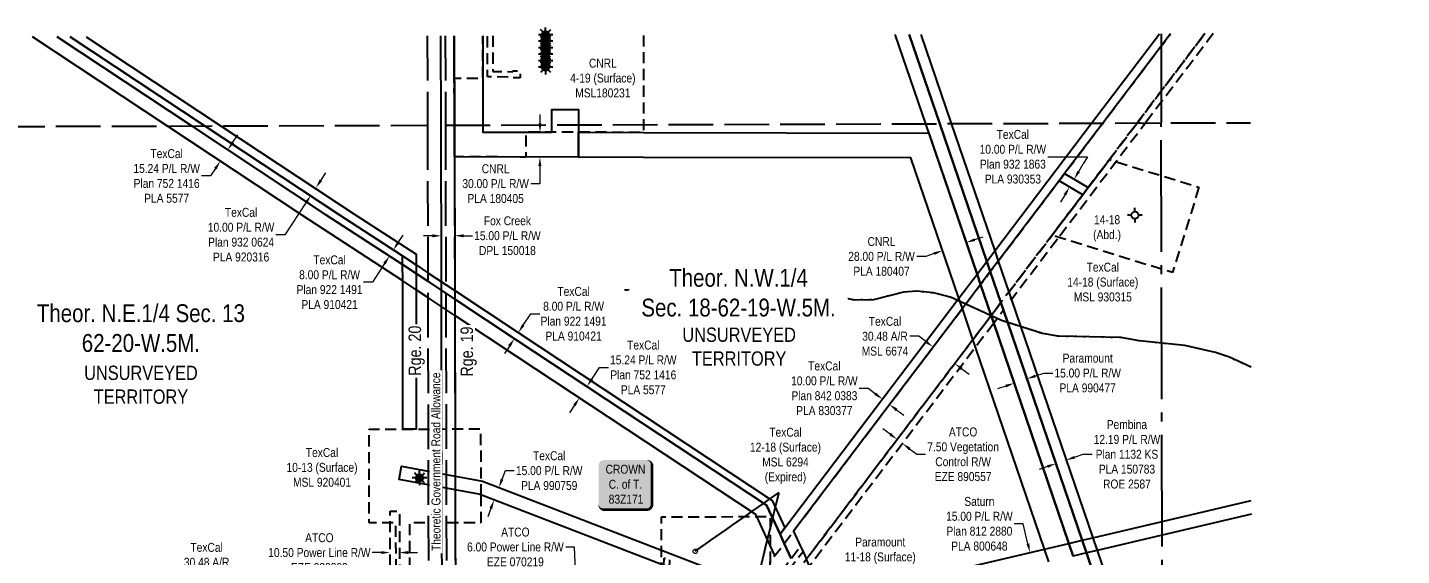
# Model space of a CAD drawing. Extents: x 500622 to 512229, y 6022177 to 6028063.
# Drawn here: x 509197 to 510736, y 6024267 to 6024858 of the extents above; entities that cross this region are included whole.
import ezdxf

# ---------------------------------------------------------------- set-up
doc = ezdxf.new("R2010")
doc.units = 0
doc.header["$LTSCALE"] = 5
doc.header["$PDMODE"] = 3
doc.header["$PDSIZE"] = 30
for name, pattern in [('foc-ACCESSROAD', [3.75, 2.5, -1.25]), ('foc-FLOWLINE', [3.75, 2.5, -1.25]), ('foc-QUARTERLINE', [33, 25, -3, 2, -3]), ('foc-UNSURVEYED', [12.5, 10, -2.5]), ('foc-WHEELTRACKS', [2, 0.4, -1.6])]:
    doc.linetypes.add(name, pattern=pattern)
doc.layers.get('Defpoints').update_dxf_attribs({"color": 9})
for name, color, linetype in [('AS-OWNER', 7, 'Continuous'), ('C-SYMBOL', 7, 'Continuous'), ('D-TXT', 6, 'Continuous'), ('F-EZE', 190, 'foc-FLOWLINE'), ('F-RW', 190, 'Continuous'), ('F-WS', 190, 'foc-ACCESSROAD'), ('F-WS-S', 190, 'Continuous'), ('L-QSEC', 8, 'foc-QUARTERLINE'), ('L-ROAD-T', 7, 'Continuous'), ('L-SECQ', 8, 'foc-QUARTERLINE'), ('L-UNS-T', 3, 'Continuous'), ('L-USEC', 7, 'foc-UNSURVEYED'), ('T-WATER-P3', 160, 'foc-WHEELTRACKS')]:
    doc.layers.add(name, color=color, linetype=linetype)
for name, color, linetype, lineweight in [('F-AR-T', 190, 'Continuous', 9), ('F-EZE-T', 190, 'Continuous', 9), ('F-RW-T', 190, 'Continuous', 9), ('F-WS-T', 190, 'Continuous', 9)]:
    doc.layers.add(name, color=color, linetype=linetype, lineweight=lineweight)
doc.styles.add('175L', font='ARIALN.TTF', dxfattribs={"height": 20})
doc.styles.add('80', font='ARIALN.TTF', dxfattribs={"height": 10})
doc.styles.add('80CG', font='ARIALN.TTF', dxfattribs={"height": 10})
doc.styles.add('80L', font='ARIALN.TTF', dxfattribs={"height": 10})
doc.styles.add('foc-LtypeFont', font='ARIALN.TTF', dxfattribs={"height": 7.35})
doc.linetypes.add('foc-TOPO-flowdirection-NOLINE', pattern='A,0,[">",foc-LtypeFont,S=0.3,R=0,X=0,Y=-0.945],-20,[">",foc-LtypeFont,S=0.3,R=0,X=0,Y=-0.945],0', length=20)
doc.dimstyles.new('Compass 5 000', dxfattribs={"dimscale": 5, "dimtxt": 9, "dimasz": 2, "dimexe": 0.2, "dimexo": 0.0625, "dimgap": 0.5, "dimtad": 0, "dimtih": 1, "dimtoh": 1, "dimzin": 0, "dimdsep": 46, "dimtxsty": '80CG', "dimcen": 0.1, "dimse1": 1, "dimse2": 1, "dimclrd": 256, "dimclrt": 256, "dimaunit": 1, "dimadec": 4, "dimazin": 0, "dimtfac": 0.06, "dimtofl": 0, "dimtmove": 0, "dimatfit": 1, "dimfxl": 0.2, "dimtolj": 1, "dimtzin": 0, "dimlwd": -1, "dimarcsym": 0})

# ---------------------------------------------------------------- blocks, each defined once
blk = doc.blocks.new('*D636')
at = {"layer": 'Defpoints', "color": 0, "transparency": 16777216}
for p in [(509614, 6024277.9), (509603.5, 6024277.9), (509603.5, 6024270.3)]:
    blk.add_point(p, dxfattribs=at)
at = {"layer": 'F-EZE-T', "transparency": 16777216}
for p, q in [((509593.5, 6024270.3), (509583.5, 6024270.2)), ((509624, 6024270.3), (509634, 6024270.3))]:
    blk.add_line(p, q, dxfattribs=at)
for points in [[(509593.5, 6024271.9), (509593.5, 6024268.6), (509603.5, 6024270.3)], [(509624, 6024272), (509624, 6024268.6), (509614, 6024270.3)]]:
    blk.add_solid(points, dxfattribs=at)
at = {"layer": 'F-EZE-T', "transparency": 16777216, "insert": (509524.3, 6024270.2), "char_height": 10, "attachment_point": 5, "style": '80CG'}
blk.add_mtext('\\A1;ATCO\\P10.50 Power Line R/W\\PEZE 920209', dxfattribs=at)
blk = doc.blocks.new('*D640')
at = {"layer": 'Defpoints', "color": 0, "transparency": 16777216}
for p in [(509413.9, 6024195.4), (509441.6, 6024198.5), (509417.3, 6024165.1)]:
    blk.add_point(p, dxfattribs=at)
at = {"layer": 'F-AR-T', "transparency": 16777216}
for p, q in [((509435.9, 6024249.6), (509425.9, 6024249.6)), ((509440.5, 6024208.5), (509435.9, 6024249.6)), ((509446.1, 6024158.3), (509447.3, 6024148.3))]:
    blk.add_line(p, q, dxfattribs=at)
for points in [[(509442.2, 6024208.6), (509438.9, 6024208.3), (509441.6, 6024198.5)], [(509447.8, 6024158.5), (509444.5, 6024158.1), (509445, 6024168.2)]]:
    blk.add_solid(points, dxfattribs=at)
at = {"layer": 'F-AR-T', "transparency": 16777216, "insert": (509398, 6024249.6), "char_height": 10, "attachment_point": 5, "style": '80CG'}
blk.add_mtext('\\A1;TexCal\\P30.48 A/R\\PMSL 6294\\P(Expired)', dxfattribs=at)
blk = doc.blocks.new('*D648')
at = {"layer": 'Defpoints', "color": 0, "transparency": 16777216}
for p in [(509494.7, 6024695.7), (509489.2, 6024687.4), (509520.4, 6024678.7)]:
    blk.add_point(p, dxfattribs=at)
at = {"layer": 'F-RW-T', "transparency": 16777216}
for p, q in [((509525.9, 6024687.1), (509531.4, 6024695.4)), ((509509.3, 6024662.1), (509485.6, 6024626.2)), ((509485.6, 6024626.2), (509475.6, 6024626.2))]:
    blk.add_line(p, q, dxfattribs=at)
for points in [[(509524.5, 6024688), (509527.3, 6024686.2), (509520.4, 6024678.7)], [(509508, 6024663), (509510.7, 6024661.1), (509514.9, 6024670.4)]]:
    blk.add_solid(points, dxfattribs=at)
at = {"layer": 'F-RW-T', "transparency": 16777216, "insert": (509436.6, 6024626.2), "char_height": 10, "attachment_point": 5, "style": '80CG'}
blk.add_mtext('\\A1;TexCal\\P10.00 P/L R/W\\PPlan 932 0624\\PPLA 920316', dxfattribs=at)
blk = doc.blocks.new('*D650')
at = {"layer": 'Defpoints', "color": 0, "transparency": 16777216}
for p in [(509720.4, 6024345), (509725.4, 6024343.1), (509715, 6024331)]:
    blk.add_point(p, dxfattribs=at)
at = {"layer": 'F-RW-T', "transparency": 16777216}
for p, q in [((509728.9, 6024352.4), (509732.6, 6024362)), ((509732.6, 6024362), (509742.6, 6024362)), ((509716.4, 6024319.7), (509712.8, 6024310.4))]:
    blk.add_line(p, q, dxfattribs=at)
for points in [[(509727.4, 6024353), (509730.5, 6024351.8), (509725.4, 6024343.1)], [(509714.8, 6024320.3), (509717.9, 6024319.1), (509720, 6024329.1)]]:
    blk.add_solid(points, dxfattribs=at)
at = {"layer": 'F-RW-T', "transparency": 16777216, "insert": (509781.7, 6024362), "char_height": 10, "attachment_point": 5, "style": '80CG'}
blk.add_mtext('\\A1;TexCal\\P15.00 P/L R/W\\PPLA 990759', dxfattribs=at)
blk = doc.blocks.new('GAS')
h = blk.add_hatch(color=255)
h.dxf.hatch_style = 1
edge = h.paths.add_edge_path()
edge.add_arc((0, 0), 0.9, 0, 360)
for p, q in [((-0.81, 0), (-1.62, 0)), ((-0.57, 0.57), (-1.14, 1.14)), ((0, 0.81), (0, 1.62)), ((0.57, 0.57), (1.14, 1.14)), ((1.62, 0), (0.81, 0)), ((-0.57, -0.57), (-1.14, -1.14)), ((0, -0.81), (0, -1.62)), ((1.14, -1.14), (0.57, -0.57))]:
    blk.add_line(p, q)
blk.add_circle((0, 0), 0.8)
blk = doc.blocks.new('*D954')
at = {"layer": 'Defpoints', "color": 0, "transparency": 16777216}
for p in [(509430.4, 6024715.7), (509413.4, 6024708.7), (509422, 6024703)]:
    blk.add_point(p, dxfattribs=at)
at = {"layer": 'F-RW-T', "transparency": 16777216}
for p, q in [((509427.3, 6024729.7), (509432.8, 6024738)), ((509407.8, 6024700.3), (509402.3, 6024692)), ((509402.3, 6024692), (509392.3, 6024692))]:
    blk.add_line(p, q, dxfattribs=at)
for points in [[(509425.9, 6024730.6), (509428.7, 6024728.8), (509421.8, 6024721.4)], [(509406.5, 6024701.2), (509409.2, 6024699.4), (509413.4, 6024708.7)]]:
    blk.add_solid(points, dxfattribs=at)
at = {"layer": 'F-RW-T', "transparency": 16777216, "insert": (509353.2, 6024692), "char_height": 10, "attachment_point": 5, "style": '80CG'}
blk.add_mtext('\\A1;TexCal\\P15.24 P/L R/W\\PPlan 752 1416\\PPLA 5577', dxfattribs=at)
blk = doc.blocks.new('*D955')
at = {"layer": 'Defpoints', "color": 0, "transparency": 16777216}
for p in [(509819.4, 6024459.3), (509824, 6024456.3), (509811, 6024446.6)]:
    blk.add_point(p, dxfattribs=at)
at = {"layer": 'F-RW-T', "transparency": 16777216}
for p, q in [((509829.5, 6024464.6), (509838.1, 6024477.6)), ((509838.1, 6024477.6), (509848.1, 6024477.6)), ((509810, 6024435.2), (509804.5, 6024426.9))]:
    blk.add_line(p, q, dxfattribs=at)
for points in [[(509828.1, 6024465.5), (509830.9, 6024463.7), (509824, 6024456.3)], [(509808.6, 6024436.1), (509811.4, 6024434.3), (509815.6, 6024443.6)]]:
    blk.add_solid(points, dxfattribs=at)
at = {"layer": 'F-RW-T', "transparency": 16777216, "insert": (509887.1, 6024477.6), "char_height": 10, "attachment_point": 5, "style": '80CG'}
blk.add_mtext('\\A1;TexCal\\P15.24 P/L R/W\\PPlan 752 1416\\PPLA 5577', dxfattribs=at)
blk = doc.blocks.new('*D956')
at = {"layer": 'Defpoints', "color": 0, "transparency": 16777216}
for p in [(509575.7, 6024620.1), (509580, 6024626.7), (509602.8, 6024602.4)]:
    blk.add_point(p, dxfattribs=at)
at = {"layer": 'F-RW-T', "transparency": 16777216}
for p, q in [((509612.6, 6024617.5), (509618, 6024625.9)), ((509597.4, 6024594.1), (509583.7, 6024573)), ((509583.7, 6024573), (509573.7, 6024573))]:
    blk.add_line(p, q, dxfattribs=at)
for points in [[(509611.2, 6024618.4), (509614, 6024616.6), (509607.1, 6024609.1)], [(509596, 6024595), (509598.8, 6024593.2), (509602.8, 6024602.4)]]:
    blk.add_solid(points, dxfattribs=at)
at = {"layer": 'F-RW-T', "transparency": 16777216, "insert": (509535.7, 6024573), "char_height": 10, "attachment_point": 5, "style": '80CG'}
blk.add_mtext('\\A1;TexCal\\P8.00 P/L R/W\\PPlan 922 1491\\PPLA 910421', dxfattribs=at)
blk = doc.blocks.new('*D957')
at = {"layer": 'Defpoints', "color": 0, "transparency": 16777216}
for p in [(509747.1, 6024516.6), (509766.1, 6024494.5), (509770.5, 6024501.2)]:
    blk.add_point(p, dxfattribs=at)
at = {"layer": 'F-RW-T', "transparency": 16777216}
for p, q in [((509752.7, 6024525), (509761.1, 6024537.7)), ((509761.1, 6024537.7), (509771.1, 6024537.7)), ((509737.2, 6024501.6), (509731.7, 6024493.3))]:
    blk.add_line(p, q, dxfattribs=at)
for points in [[(509751.3, 6024525.9), (509754, 6024524.1), (509747.1, 6024516.6)], [(509735.8, 6024502.6), (509738.6, 6024500.7), (509742.7, 6024510)]]:
    blk.add_solid(points, dxfattribs=at)
at = {"layer": 'F-RW-T', "transparency": 16777216, "insert": (509809, 6024537.7), "char_height": 10, "attachment_point": 5, "style": '80CG'}
blk.add_mtext('\\A1;TexCal\\P8.00 P/L R/W\\PPlan 922 1491\\PPLA 910421', dxfattribs=at)
blk = doc.blocks.new('*D977')
at = {"layer": 'Defpoints', "color": 0, "transparency": 16777216}
for p in [(510345.8, 6024380), (510357.3, 6024383.9), (510360.7, 6024373.8)]:
    blk.add_point(p, dxfattribs=at)
at = {"layer": 'F-RW-T', "transparency": 16777216}
for p, q in [((510370.2, 6024377.1), (510379.7, 6024380.3)), ((510379.7, 6024380.3), (510389.7, 6024380.3)), ((510339.7, 6024366.6), (510330.3, 6024363.4))]:
    blk.add_line(p, q, dxfattribs=at)
for points in [[(510369.7, 6024378.6), (510370.7, 6024375.5), (510360.7, 6024373.8)], [(510339.2, 6024368.2), (510340.3, 6024365.1), (510349.2, 6024369.9)]]:
    blk.add_solid(points, dxfattribs=at)
at = {"layer": 'F-RW-T', "transparency": 16777216, "insert": (510428.8, 6024380.3), "char_height": 10, "attachment_point": 5, "style": '80CG'}
blk.add_mtext('\\A1;Pembina\\P12.19 P/L R/W\\PPlan 1132 KS\\PPLA 150783\\PROE 2587', dxfattribs=at)
blk = doc.blocks.new('*D978')
at = {"layer": 'Defpoints', "color": 0, "transparency": 16777216}
for p in [(510154.9, 6024442.1), (510135, 6024415.8), (510142.9, 6024409.8)]:
    blk.add_point(p, dxfattribs=at)
at = {"layer": 'F-RW-T', "transparency": 16777216}
for p, q in [((510139, 6024454.2), (510129, 6024454.2)), ((510146.9, 6024448.1), (510139, 6024454.2)), ((510170.8, 6024430), (510178.8, 6024424))]:
    blk.add_line(p, q, dxfattribs=at)
for points in [[(510147.9, 6024449.5), (510145.9, 6024446.8), (510154.9, 6024442.1)], [(510171.8, 6024431.4), (510169.8, 6024428.7), (510162.9, 6024436.1)]]:
    blk.add_solid(points, dxfattribs=at)
at = {"layer": 'F-RW-T', "transparency": 16777216, "insert": (510089.9, 6024454.2), "char_height": 10, "attachment_point": 5, "style": '80CG'}
blk.add_mtext('\\A1;TexCal\\P10.00 P/L R/W\\PPlan 842 0383\\PPLA 830377', dxfattribs=at)
blk = doc.blocks.new('*D979')
at = {"layer": 'Defpoints', "color": 0, "transparency": 16777216}
for p in [(510222.3, 6024608.4), (510310.8, 6024435.9), (510284.3, 6024426.9)]:
    blk.add_point(p, dxfattribs=at)
at = {"layer": 'F-RW-T', "transparency": 16777216}
for p, q in [((510258.3, 6024620.7), (510267.7, 6024623.9)), ((510203.4, 6024601.9), (510193.4, 6024601.9)), ((510212.9, 6024605.1), (510203.4, 6024601.9))]:
    blk.add_line(p, q, dxfattribs=at)
for points in [[(510257.7, 6024622.2), (510258.8, 6024619.1), (510248.8, 6024617.4)], [(510212.3, 6024606.7), (510213.4, 6024603.6), (510222.3, 6024608.4)]]:
    blk.add_solid(points, dxfattribs=at)
at = {"layer": 'F-RW-T', "transparency": 16777216, "insert": (510153.9, 6024601.9), "char_height": 10, "attachment_point": 5, "style": '80CG'}
blk.add_mtext('\\A1;CNRL\\P28.00 P/L R/W\\PPLA 180407', dxfattribs=at)
blk = doc.blocks.new('*D980')
at = {"layer": 'Defpoints', "color": 0, "transparency": 16777216}
for p in [(510211.7, 6024500.5), (510215.8, 6024505.9), (510240.1, 6024487.5)]:
    blk.add_point(p, dxfattribs=at)
at = {"layer": 'F-AR-T', "transparency": 16777216}
for p, q in [((510195.7, 6024512.5), (510185.7, 6024512.5)), ((510203.7, 6024506.5), (510195.7, 6024512.5)), ((510243.9, 6024476), (510251.9, 6024470))]:
    blk.add_line(p, q, dxfattribs=at)
for points in [[(510204.7, 6024507.8), (510202.7, 6024505.2), (510211.7, 6024500.5)], [(510244.9, 6024477.3), (510242.9, 6024474.7), (510236, 6024482)]]:
    blk.add_solid(points, dxfattribs=at)
at = {"layer": 'F-AR-T', "transparency": 16777216, "insert": (510157.8, 6024512.5), "char_height": 10, "attachment_point": 5, "style": '80CG'}
blk.add_mtext('\\A1;TexCal\\P30.48 A/R\\PMSL 6674', dxfattribs=at)
blk = doc.blocks.new('*D981')
at = {"layer": 'Defpoints', "color": 0, "transparency": 16777216}
for p in [(510177.4, 6024392.4), (510112.4, 6024319), (510118.4, 6024314.5)]:
    blk.add_point(p, dxfattribs=at)
at = {"layer": 'F-EZE-T', "transparency": 16777216}
for p, q in [((510163.5, 6024402.9), (510155.5, 6024409)), ((510185.4, 6024386.3), (510193.3, 6024380.3)), ((510193.3, 6024380.3), (510203.3, 6024380.3))]:
    blk.add_line(p, q, dxfattribs=at)
for points in [[(510164.5, 6024404.3), (510162.5, 6024401.6), (510171.4, 6024396.9)], [(510186.4, 6024387.7), (510184.4, 6024385), (510177.4, 6024392.4)]]:
    blk.add_solid(points, dxfattribs=at)
at = {"layer": 'F-EZE-T', "transparency": 16777216, "insert": (510245.3, 6024380.3), "char_height": 10, "attachment_point": 5, "style": '80CG'}
blk.add_mtext('\\A1;ATCO\\P7.50 Vegetation\\PControl R/W\\PEZE 890557', dxfattribs=at)
blk = doc.blocks.new('*D982')
at = {"layer": 'Defpoints', "color": 0, "transparency": 16777216}
for p in [(510283.8, 6024515), (510298, 6024519.9), (510316.8, 6024464.8)]:
    blk.add_point(p, dxfattribs=at)
at = {"layer": 'F-RW-T', "transparency": 16777216}
for p, q in [((510326.2, 6024468.1), (510335.7, 6024471.3)), ((510335.7, 6024471.3), (510345.7, 6024471.3)), ((510293.1, 6024456.8), (510283.7, 6024453.5))]:
    blk.add_line(p, q, dxfattribs=at)
for points in [[(510325.7, 6024469.6), (510326.8, 6024466.5), (510316.8, 6024464.8)], [(510292.6, 6024458.3), (510293.7, 6024455.2), (510302.6, 6024460)]]:
    blk.add_solid(points, dxfattribs=at)
at = {"layer": 'F-RW-T', "transparency": 16777216, "insert": (510384.8, 6024471.3), "char_height": 10, "attachment_point": 5, "style": '80CG'}
blk.add_mtext('\\A1;Paramount\\P15.00 P/L R/W\\PPLA 990477', dxfattribs=at)
blk = doc.blocks.new('*D983')
at = {"layer": 'Defpoints', "color": 0, "transparency": 16777216}
for p in [(510320.2, 6024270.4), (510228.1, 6024248.7), (510231.5, 6024234.1)]:
    blk.add_point(p, dxfattribs=at)
at = {"layer": 'F-RW-T', "transparency": 16777216}
for p, q in [((510312.6, 6024302.5), (510302.6, 6024302.5)), ((510317.9, 6024280.1), (510312.6, 6024302.5)), ((510325.9, 6024246), (510328.2, 6024236.3))]:
    blk.add_line(p, q, dxfattribs=at)
for points in [[(510319.5, 6024280.5), (510316.3, 6024279.7), (510320.2, 6024270.4)], [(510327.5, 6024246.4), (510324.3, 6024245.7), (510323.6, 6024255.8)]]:
    blk.add_solid(points, dxfattribs=at)
at = {"layer": 'F-RW-T', "transparency": 16777216, "insert": (510263.5, 6024302.5), "char_height": 10, "attachment_point": 5, "style": '80CG'}
blk.add_mtext('\\A1;Saturn\\P15.00 P/L R/W\\PPlan 812 2880\\PPLA 800648', dxfattribs=at)
blk = doc.blocks.new('*D988')
at = {"layer": 'Defpoints', "color": 0, "transparency": 16777216}
for p in [(510512.8, 6024196.4), (510515.6, 6024186.3), (510557.2, 6024197.9)]:
    blk.add_point(p, dxfattribs=at)
at = {"layer": 'F-EZE-T', "transparency": 16777216}
for p, q in [((510547.8, 6024231.4), (510537.8, 6024231.4)), ((510551.7, 6024217.7), (510547.8, 6024231.4)), ((510559.9, 6024188.3), (510562.6, 6024178.7))]:
    blk.add_line(p, q, dxfattribs=at)
for points in [[(510553.3, 6024218.1), (510550.1, 6024217.2), (510554.4, 6024208.1)], [(510561.5, 6024188.8), (510558.3, 6024187.9), (510557.2, 6024197.9)]]:
    blk.add_solid(points, dxfattribs=at)
at = {"layer": 'F-EZE-T', "transparency": 16777216, "insert": (510478.7, 6024231.4), "char_height": 10, "attachment_point": 5, "style": '80CG', "bg_fill": 3, "box_fill_scale": 1.1, "bg_fill_color": 256, "bg_fill_true_color": 13158600, "bg_fill_transparency": 0}
blk.add_mtext('\\A1;ATCO\\P10.50 Power Line R/W\\PEZE 920209', dxfattribs=at)
blk = doc.blocks.new('*D994')
at = {"layer": 'Defpoints', "color": 0, "transparency": 16777216}
for p in [(509660.8, 6024628.7), (509675.8, 6024628.7), (509675.8, 6024625.1)]:
    blk.add_point(p, dxfattribs=at)
at = {"layer": 'F-RW-T', "transparency": 16777216}
for p, q in [((509650.8, 6024625), (509640.8, 6024625)), ((509685.8, 6024625.1), (509695.8, 6024625.1))]:
    blk.add_line(p, q, dxfattribs=at)
for points in [[(509650.8, 6024626.7), (509650.8, 6024623.3), (509660.8, 6024625)], [(509685.8, 6024626.7), (509685.8, 6024623.4), (509675.8, 6024625.1)]]:
    blk.add_solid(points, dxfattribs=at)
at = {"layer": 'F-RW-T', "transparency": 16777216, "insert": (509734.9, 6024625.1), "char_height": 10, "attachment_point": 5, "style": '80CG'}
blk.add_mtext('\\A1;Fox Creek\\P15.00 P/L R/W\\PDPL 150018', dxfattribs=at)
blk = doc.blocks.new('Gabd')
for p, q in [((-0.81, 0), (-1.62, 0)), ((0, 0.81), (0, 1.62)), ((1.62, 0), (0.81, 0)), ((0, -0.81), (0, -1.62))]:
    blk.add_line(p, q)
blk.add_circle((0, 0), 0.8)
blk = doc.blocks.new('*D1126')
at = {"layer": 'Defpoints', "color": 0, "transparency": 16777216}
for p in [(509724.8, 6024741.1), (509724.7, 6024713.3), (509771.3, 6024713.1)]:
    blk.add_point(p, dxfattribs=at)
at = {"layer": 'F-RW-T', "transparency": 16777216}
for p, q in [((509771.4, 6024751), (509771.4, 6024761)), ((509771.2, 6024703.1), (509771.2, 6024683.4)), ((509771.2, 6024683.4), (509761.2, 6024683.4))]:
    blk.add_line(p, q, dxfattribs=at)
for points in [[(509769.7, 6024751), (509773.1, 6024751), (509771.4, 6024741)], [(509769.6, 6024703.1), (509772.9, 6024703.1), (509771.3, 6024713.1)]]:
    blk.add_solid(points, dxfattribs=at)
at = {"layer": 'F-RW-T', "transparency": 16777216, "insert": (509721.7, 6024683.4), "char_height": 10, "attachment_point": 5, "style": '80CG'}
blk.add_mtext('\\A1;CNRL\\P30.00 P/L R/W\\PPLA 180405', dxfattribs=at)
blk = doc.blocks.new('*U1127')
h = blk.add_hatch(color=255)
edge = h.paths.add_edge_path()
edge.add_line((-24, -28.5), (24, -28.5))
edge.add_arc((24, -22.5), 6, 270, 360)
edge.add_line((30, -22.5), (30, 21))
edge.add_arc((24, 21), 6, 0, 90)
edge.add_line((24, 27), (-24, 27))
edge.add_arc((-24, 21), 6, 90, 180)
edge.add_line((-30, 21), (-30, -22.5))
edge.add_arc((-24, -22.5), 6, 180, 270)
at = {"color": 14, "flags": 128}
blk.add_lwpolyline([(-24, -28.5, 3, 3, 0), (24, -28.5, 3, 3, 0.414214), (30, -22.5, 3, 3, 0), (30, 21, 3, 0, 0.414214), (24, 27, 0, 0, 0), (-24, 27, 0, 0, 0.414214), (-30, 21, 0, 0, 0), (-30, -22.5, 0, 3, 0.414214)], format="xyseb", close=True, dxfattribs=at)
at = {"color": 14, "style": '80'}
blk.add_attdef('ENTER_TEXT_001', (-26.8, -4.9), '', height=10, dxfattribs=at)
blk = doc.blocks.new('*D1146')
at = {"layer": 'Defpoints', "color": 0, "transparency": 16777216}
for p in [(509812.8, 6024217.2), (509828.9, 6024217.9), (509829.2, 6024211.9)]:
    blk.add_point(p, dxfattribs=at)
at = {"layer": 'F-RW-T', "transparency": 16777216}
for p, q in [((509810.2, 6024276.5), (509800.2, 6024276.5)), ((509812.3, 6024227.2), (509810.2, 6024276.5)), ((509813.5, 6024201.2), (509813.9, 6024191.2))]:
    blk.add_line(p, q, dxfattribs=at)
for points in [[(509814, 6024227.3), (509810.7, 6024227.1), (509812.8, 6024217.2)], [(509815.1, 6024201.3), (509811.8, 6024201.1), (509813, 6024211.2)]]:
    blk.add_solid(points, dxfattribs=at)
at = {"layer": 'F-RW-T', "transparency": 16777216, "insert": (509743.8, 6024276.5), "char_height": 10, "attachment_point": 5, "style": '80CG'}
blk.add_mtext('\\A1;ATCO\\P6.00 Power Line R/W\\PEZE 070219', dxfattribs=at)

msp = doc.modelspace()

# ---------------------------------------------------------------- linework, layer by layer
at = {"layer": 'F-EZE', "flags": 128}
for points in [[(509718.498, 6024848.953), (509718.556, 6024808.957), (509741.135, 6024808.791), (509741.14, 6024809.79), (509749.148, 6024809.73), (509749.089, 6024801.743), (509741.1, 6024801.781), (509741.09, 6024802.794), (509712.568, 6024803.005), (509712.499, 6024848.939)], [(510525.467, 6024851.486), (510497.275, 6024814.314), (510467.147, 6024774.536), (510449.579, 6024751.297), (510440.143, 6024751.266), (510467.119, 6024786.921), (510491.296, 6024818.845), (510516.029, 6024851.456)]]:
    msp.add_lwpolyline(points, dxfattribs=at)
for points in [[(510350.841, 6024621.086), (510299.425, 6024553.339), (510296.504, 6024561.892), (510344.864, 6024625.622), (510379.303, 6024671.024), (510385.381, 6024679.039), (510409.174, 6024710.417), (510440.143, 6024751.266), (510449.579, 6024751.297), (510416.798, 6024708.056), (510415.151, 6024705.883), (510352.489, 6024623.259), (510350.841, 6024621.086)], [(510279.625, 6024527.21), (510073.413, 6024255.191), (510069.823, 6024262.873), (510276.702, 6024535.771), (510287.626, 6024550.183), (510290.55, 6024541.622), (510279.625, 6024527.21)], [(509609.096, 6024186.566), (509603.636, 6024185.957), (509603.618, 6024195.989), (509603.58, 6024216.626), (509603.423, 6024303.538), (509603.399, 6024316.542), (509613.901, 6024316.56), (509614.08, 6024217.801), (509614.119, 6024196.412), (509614.13, 6024190.378), (509614.136, 6024187.13), (509613.286, 6024187.036), (509609.096, 6024186.566)], [(510039.655, 6024236.77), (510044.712, 6024231.691), (510040.461, 6024227.46), (510035.405, 6024232.539), (510029.469, 6024228.048), (509992.824, 6024200.177), (509999.525, 6024195.019), (510007.843, 6024188.617), (510014.852, 6024183.222), (510061.479, 6024147.336), (510073.359, 6024138.192), (510085.431, 6024128.901), (510207.899, 6024034.648), (510213.887, 6024030.035), (510215.821, 6024028.55), (510218.747, 6024026.294), (510216.061, 6024020.789), (510212.193, 6024023.769), (510211.195, 6024024.534), (510204.272, 6024029.866), (510081.801, 6024124.122), (510069.729, 6024133.413), (510057.848, 6024142.557), (510007.315, 6024181.451), (509998.044, 6024188.587), (509991.988, 6024193.248), (509984.267, 6024191.434), (509972.414, 6024192.197), (509981.044, 6024198.755), (509914.633, 6024214.782), (509913.959, 6024197.484), (509907.966, 6024197.717), (509908.656, 6024215.416), (509907.527, 6024215.366), (509841.452, 6024212.459), (509807.204, 6024210.953), (509676.689, 6024197.044), (509661.692, 6024195.446), (509646.537, 6024193.831), (509614.13, 6024190.378), (509614.119, 6024196.412), (509646.525, 6024199.866), (509661.679, 6024201.481), (509676.676, 6024203.078), (509803.785, 6024216.623), (509803.504, 6024220.613), (509809.486, 6024221.035), (509809.765, 6024217.073), (509907.513, 6024221.372), (509908.891, 6024221.432), (509910.234, 6024255.899), (509910.555, 6024264.131), (509916.547, 6024263.897), (509916.147, 6024253.625), (509914.871, 6024220.893), (509987.203, 6024203.438), (510025.907, 6024232.855), (510029.428, 6024235.53), (510033.545, 6024238.658), (510042.389, 6024250.185), (510052.841, 6024263.807), (510063.126, 6024277.212), (510065.986, 6024271.09), (510055.701, 6024257.684), (510045.25, 6024244.062), (510039.655, 6024236.77)]]:
    msp.add_lwpolyline(points, close=True, dxfattribs=at)
at = {"layer": 'F-RW', "flags": 128}
for points in [[(510034.595, 6024266.869), (510029.331, 6024278.138), (510014.173, 6024310.586), (510013.087, 6024312.912), (509745.913, 6024489.613), (509675.974, 6024535.868), (509645.773, 6024555.842), (509632.581, 6024564.662), (509617.573, 6024574.593), (509504.191, 6024648.569), (509354.288, 6024747.746), (509203.078, 6024847.791)], [(509245.034, 6024847.886), (509396.217, 6024747.861), (509546.103, 6024648.693), (509617.522, 6024602.479), (509632.53, 6024592.549), (509645.714, 6024583.725), (509675.915, 6024563.752), (509745.854, 6024517.497), (510031.364, 6024328.67), (510045.678, 6024298.033), (510040.217, 6024290.828), (510025.072, 6024323.246), (509745.874, 6024507.897), (509675.935, 6024554.152), (509645.735, 6024574.125), (509632.549, 6024582.947), (509617.54, 6024592.878), (509531.675, 6024648.65), (509381.785, 6024747.821), (509230.59, 6024847.853)], [(509230.59, 6024847.853), (509381.785, 6024747.821), (509531.675, 6024648.65), (509617.54, 6024592.878), (509632.549, 6024582.947), (509645.735, 6024574.125), (509675.935, 6024554.152), (509745.874, 6024507.897), (510025.072, 6024323.246), (510040.217, 6024290.828), (510044.998, 6024280.593), (510052.841, 6024263.807)], [(510052.841, 6024263.807), (510044.998, 6024280.593), (510040.217, 6024290.828), (510045.678, 6024298.033), (510240.629, 6024555.187), (510261.02, 6024582.089), (510271.847, 6024596.376), (510280.725, 6024608.087), (510389.142, 6024751.1), (510465.098, 6024851.295)], [(510477.676, 6024851.335), (510467.004, 6024837.264), (510401.714, 6024751.141), (510358.908, 6024694.675), (510352.83, 6024686.658), (510284.621, 6024596.683), (510275.743, 6024584.972), (510264.828, 6024570.571), (510244.502, 6024543.76), (510055.237, 6024294.098), (510063.126, 6024277.212), (510065.986, 6024271.09), (510069.823, 6024262.873)], [(510368.693, 6024266.344), (510363.844, 6024280.618), (510279.625, 6024527.21), (510276.702, 6024535.771), (510264.819, 6024570.562), (510261.02, 6024582.089), (510203.394, 6024750.503), (510169.23, 6024850.357)], [(510185.013, 6024850.407), (510219.167, 6024750.553), (510271.847, 6024596.376), (510275.743, 6024584.972), (510287.626, 6024550.183), (510290.55, 6024541.622), (510378.518, 6024284.069), (510383.388, 6024269.81), (510388.217, 6024255.573)], [(510091.434, 6024216.616), (510336.468, 6024274.187), (510363.844, 6024280.618), (510378.518, 6024284.069), (510390.439, 6024286.872), (510468.22, 6024305.137), (510568.112, 6024328.596)], [(510568.148, 6024313.207), (510468.255, 6024289.748), (510395.307, 6024272.617), (510383.388, 6024269.81), (510368.697, 6024266.348)]]:
    msp.add_lwpolyline(points, dxfattribs=at)
at = {"layer": 'F-RW'}
for points in [[(509263.086, 6024847.926), (509414.252, 6024747.91), (509564.136, 6024648.746), (509632.509, 6024604.548), (509632.53, 6024592.549), (509632.549, 6024582.947), (509632.581, 6024564.662), (509632.866, 6024408.616), (509617.875, 6024408.589), (509617.573, 6024574.593), (509617.54, 6024592.878), (509617.522, 6024602.479), (509546.104, 6024648.693), (509396.217, 6024747.861), (509245.034, 6024847.886)], [(509661.634, 6024223.112), (509661.464, 6024303.644), (509661.38, 6024343.366), (509661.348, 6024358.634), (509661.242, 6024408.667), (509660.953, 6024545.803), (509660.915, 6024564.086), (509660.894, 6024573.687), (509660.525, 6024748.797), (509660.314, 6024848.822)], [(509707.535, 6024848.928), (509707.336, 6024748.943), (509707.32, 6024741.167), (509784.63, 6024741.012), (509784.646, 6024749.182), (509784.681, 6024766.631), (509814.665, 6024766.57), (509814.631, 6024749.276), (509814.615, 6024740.952), (509814.559, 6024712.989), (509675.6, 6024713.463), (509675.525, 6024748.845), (509675.314, 6024848.855)], [(509675.314, 6024848.855), (509675.525, 6024748.845), (509675.916, 6024563.752), (509675.936, 6024554.152), (509675.974, 6024535.868), (509676.243, 6024408.695), (509676.354, 6024355.839), (509676.386, 6024340.572), (509676.464, 6024303.672), (509676.63, 6024224.782)], [(510756.468, 6023180.372), (510608.469, 6023610.775), (510577.72, 6023700.809), (510574.205, 6023711.101), (510556.8, 6023762.061), (510551.039, 6023778.931), (510542.396, 6023804.238), (510493.556, 6023947.249), (510468.873, 6024019.515), (510427.982, 6024139.241), (510424.746, 6024148.714), (510420.923, 6024159.896), (510419.885, 6024162.933), (510417.521, 6024169.85), (510388.217, 6024255.573), (510383.388, 6024269.809), (510378.518, 6024284.069), (510290.55, 6024541.622), (510287.626, 6024550.183), (510275.743, 6024584.972), (510271.847, 6024596.376), (510219.167, 6024750.553), (510185.013, 6024850.407)], [(510197.915, 6024850.448), (510232.034, 6024750.595), (510280.725, 6024608.087), (510284.621, 6024596.683), (510296.504, 6024561.892), (510299.425, 6024553.339), (510390.439, 6024286.872), (510395.307, 6024272.617), (510429.283, 6024173.134), (510431.646, 6024166.215), (510432.683, 6024163.179), (510436.504, 6024151.994), (510439.74, 6024142.522), (510468.786, 6024057.473), (510506.42, 6023947.289), (510560.072, 6023790.897), (510568.389, 6023765.835), (510574.15, 6023748.964), (510591.554, 6023698.005), (510595.07, 6023687.712), (510620.015, 6023614.672), (510767.501, 6023185.705)]]:
    msp.add_lwpolyline(points, dxfattribs=at)
for points in [[(510385.381, 6024679.039), (510379.303, 6024671.024), (510352.83, 6024686.658), (510358.908, 6024694.675), (510385.381, 6024679.039)], [(509967.533, 6024249.94), (509962.148, 6024235.937), (509916.147, 6024253.625), (509910.234, 6024255.899), (509907.432, 6024256.977), (509705.029, 6024334.811), (509702.868, 6024335.641), (509676.386, 6024340.572), (509646.216, 6024346.191), (509613.551, 6024352.273), (509616.297, 6024367.023), (509646.183, 6024361.458), (509676.354, 6024355.839), (509705, 6024350.504), (509706.969, 6024350.138), (509907.396, 6024273.065), (509967.533, 6024249.94)]]:
    msp.add_lwpolyline(points, close=True, dxfattribs=at)
at = {"layer": 'F-RW-T'}
for p, q in [((510340.08, 6024713.513), (510384.52, 6024713.513)), ((510384.52, 6024713.513), (510379.813, 6024705.544)), ((510374.73, 6024696.938), (510379.813, 6024705.544)), ((510359.481, 6024671.122), (510354.398, 6024662.517))]:
    msp.add_line(p, q, dxfattribs=at)
for points in [[(510373.295, 6024697.785), (510376.164, 6024696.091), (510369.647, 6024688.332)], [(510358.047, 6024671.969), (510360.916, 6024670.275), (510364.564, 6024679.728)]]:
    msp.add_solid(points, dxfattribs=at)
at = {"layer": 'F-WS', "flags": 128}
for points in [[(509887.44, 6024849.464), (509887.241, 6024749.502), (509887.223, 6024740.805), (509814.615, 6024740.952), (509784.63, 6024741.012), (509755.697, 6024741.07), (509755.635, 6024713.189), (509675.6, 6024713.463), (509675.525, 6024748.845), (509675.414, 6024801.461), (509707.44, 6024801.516), (509707.535, 6024848.928)], [(510516.029, 6024851.456), (510491.296, 6024818.845), (510467.119, 6024786.921), (510440.143, 6024751.266), (510409.174, 6024710.417), (510385.381, 6024679.039), (510379.303, 6024671.024), (510344.864, 6024625.622), (510296.504, 6024561.892), (510289.113, 6024552.145), (510287.626, 6024550.183), (510276.702, 6024535.771), (510256.322, 6024508.885), (510069.823, 6024262.873), (510059.585, 6024249.37), (510049.182, 6024235.647), (510029.487, 6024209.668), (510029.469, 6024228.048), (510029.428, 6024235.53), (510029.372, 6024259.981), (510034.595, 6024266.869), (510044.998, 6024280.593), (510055.237, 6024294.098), (510244.502, 6024543.76), (510264.828, 6024570.571), (510275.743, 6024584.972), (510284.621, 6024596.683), (510352.83, 6024686.658), (510358.908, 6024694.675), (510401.714, 6024751.141), (510467.004, 6024837.264), (510477.676, 6024851.335)]]:
    msp.add_lwpolyline(points, dxfattribs=at)
for points in [[(510509.447, 6024679.369), (510479.864, 6024583.822), (510467.574, 6024587.627), (510352.489, 6024623.259), (510344.864, 6024625.622), (510379.303, 6024671.024), (510385.381, 6024679.039), (510409.174, 6024710.417), (510416.798, 6024708.056), (510467.335, 6024692.408), (510509.447, 6024679.369)], [(509705.029, 6024334.811), (509705.085, 6024303.724), (509676.464, 6024303.672), (509646.306, 6024303.616), (509625.067, 6024303.578), (509625.221, 6024219.047), (509614.08, 6024217.801), (509610.22, 6024217.369), (509610.064, 6024303.55), (509603.423, 6024303.538), (509580.057, 6024303.496), (509579.866, 6024408.519), (509617.875, 6024408.589), (509632.866, 6024408.616), (509646.084, 6024408.64), (509676.243, 6024408.695), (509704.894, 6024408.747), (509705, 6024350.504), (509705.029, 6024334.811)], [(510029.461, 6024228.044), (510029.487, 6024209.668), (510029.505, 6024202.064), (510029.515, 6024197.866), (510029.536, 6024188.686), (510007.843, 6024188.617), (509998.044, 6024188.587), (509991.73, 6024188.567), (509907.59, 6024188.3), (509907.571, 6024196.371), (509907.527, 6024215.366), (509907.517, 6024219.816), (509841.452, 6024212.459), (509774.126, 6024204.962), (509676.695, 6024194.078), (509646.544, 6024190.756), (509624.1, 6024188.245), (509614.136, 6024187.13), (509613.286, 6024187.036), (509609.096, 6024186.566), (509603.636, 6024185.956), (509602.781, 6024185.86), (509256.304, 6024147.109), (509206.216, 6024146.609), (509200.209, 6024146.566), (509177.187, 6024146.331), (509177.176, 6024152.484), (509177.129, 6024176.218), (509254.452, 6024177.578), (509603.58, 6024216.626), (509610.22, 6024217.369), (509614.08, 6024217.801), (509625.221, 6024219.047), (509643.116, 6024221.05), (509646.479, 6024221.425), (509676.63, 6024224.782), (509907.447, 6024250.484), (509907.432, 6024256.977), (509907.396, 6024273.065), (509907.311, 6024310.247), (510014.173, 6024310.586), (510029.257, 6024310.634), (510029.331, 6024278.138), (510029.372, 6024259.981), (510029.428, 6024235.53), (510029.461, 6024228.044)]]:
    msp.add_lwpolyline(points, close=True, dxfattribs=at)
at = {"layer": 'L-QSEC', "flags": 128}
msp.add_lwpolyline([(510466.972, 6024851.301), (510467.2, 6024751.354)], dxfattribs=at)
at = {"layer": 'L-SECQ'}
msp.add_line((510468.816, 6023947.173), (510467.2, 6024751.354), dxfattribs=at)
at = {"layer": 'L-USEC'}
for p, q in [((509645.155, 6024848.787), (509645.366, 6024748.75)), ((509665.264, 6024848.833), (509665.475, 6024748.792)), ((509675.319, 6024848.855), (509675.53, 6024748.813)), ((509645.366, 6024748.75), (509647.063, 6023944.569)), ((509665.475, 6024748.792), (509667.172, 6023944.612)), ((509675.53, 6024748.813), (509677.227, 6023944.633))]:
    msp.add_line(p, q, dxfattribs=at)
at = {"layer": 'L-USEC', "flags": 128}
for points in [[(508041.716, 6024744.387), (509645.366, 6024748.75)], [(509665.475, 6024748.813), (510467.2, 6024751.354), (510567.146, 6024751.671)]]:
    msp.add_lwpolyline(points, dxfattribs=at)
at = {"layer": 'T-WATER-P3', "flags": 128}
msp.add_lwpolyline([(510567.771, 6024477.798), (510543.514, 6024489.1), (510527.865, 6024494.245), (510493.704, 6024502.067), (510442.742, 6024507.351), (510421.898, 6024511.012), (510351.833, 6024512.589), (510334.378, 6024515.431), (510288.19, 6024530.21), (510231.286, 6024556.131), (510211.946, 6024561.044), (510193.548, 6024563.066), (510178.581, 6024561.889), (510144.745, 6024553.408), (510123.788, 6024553.092), (510068.698, 6024564.82), (510014.232, 6024569.829), (509999.562, 6024572.985), (509968.787, 6024584.379), (509952.774, 6024583.029), (509904.805, 6024567.55), (509890.059, 6024564.798), (509865.881, 6024564.029)], dxfattribs=at)
at = {"layer": 'T-WATER-P3', "linetype": 'foc-TOPO-flowdirection-NOLINE', "flags": 128}
msp.add_lwpolyline([(510567.771, 6024477.798), (510543.514, 6024489.1), (510527.865, 6024494.245), (510493.704, 6024502.067), (510442.742, 6024507.351), (510421.898, 6024511.012), (510351.833, 6024512.589), (510334.378, 6024515.431), (510288.19, 6024530.21), (510231.286, 6024556.131), (510211.946, 6024561.044), (510193.548, 6024563.066), (510178.581, 6024561.889), (510144.745, 6024553.408), (510123.788, 6024553.092), (510068.698, 6024564.82), (510014.232, 6024569.829), (509999.562, 6024572.985), (509968.787, 6024584.379), (509952.774, 6024583.029), (509904.805, 6024567.55), (509890.059, 6024564.798), (509865.881, 6024564.029)], dxfattribs=at)

# ---------------------------------------------------------------- block references
at = {"layer": 'AS-OWNER', "color": 6}
ref = msp.add_blockref('*U1127', (509866.923, 6024346.825), dxfattribs=dict(at, xscale=0.9994626999999787, yscale=0.9994626999999787, zscale=0.9994626999999787))
ref.add_attrib('ENTER_TEXT_001', 'CROWN', (509844.875, 6024358.591), dxfattribs={"layer": '0', "color": 14, "height": 9.9946, "style": '80'})
ref.add_attrib('ENTER_TEXT_002', 'C. of T.', (509848.369, 6024341.756), dxfattribs={"layer": '0', "color": 14, "height": 9.9946, "style": '80'})
ref.add_attrib('ENTER_TEXT_003', '83Z171', (509848.338, 6024325.057), dxfattribs={"layer": '0', "color": 14, "height": 9.9946, "style": '80'})
at = {"layer": 'F-WS-S', "xscale": 4.997333899999957, "yscale": 4.997333899999957, "zscale": 4.997333899999957}
for p in [(509777.642, 6024850.229), (509777.658, 6024842.997), (509777.674, 6024835.542), (509777.689, 6024828.309), (509777.64, 6024820.966), (509777.655, 6024813.733)]:
    msp.add_blockref('GAS', p, dxfattribs=at)
at = {"layer": 'F-WS-S', "color": 2, "xscale": 4.997304999999953, "yscale": 4.997304999999953, "zscale": 4.997304999999953}
msp.add_blockref('Gabd', (510437.693, 6024648.066), dxfattribs=at)

# ---------------------------------------------------------------- texts
at = {"layer": 'C-SYMBOL', "color": 3, "insert": (509324.367, 6024548.339), "char_height": 20, "width": 232.19181, "attachment_point": 2, "style": '175L'}
msp.add_mtext('Theor. N.E.1/4 Sec. 13\\P62-20-W.5M.', dxfattribs=at)
at = {"layer": 'F-RW-T', "insert": (510301.015, 6024713.513), "char_height": 9.99461, "attachment_point": 5, "style": '80CG'}
msp.add_mtext('\\A1;TexCal\\P10.00 P/L R/W\\PPlan 932 1863\\PPLA 930353', dxfattribs=at)
at = {"layer": 'F-WS-T', "char_height": 9.99461, "width": 78.95237, "attachment_point": 5, "style": '80CG'}
for s, insert in [('\\A1;CNRL\\P4-19 (Surface)\\PMSL180231', (509841.787, 6024801.615)), ('\\A1;TexCal\\P12-18 (Surface)\\PMSL 6294\\P(Expired)', (510046.327, 6024378.526))]:
    msp.add_mtext(s, dxfattribs=dict(at, insert=insert))
at = {"layer": 'F-WS-T', "char_height": 10, "attachment_point": 2, "style": '80L'}
for s, width, insert in [('14-18\\P(Abd.)', 28.86726, (510406.536, 6024648.041)), ('TexCal\\P14-18 (Surface)\\PMSL 930315', 78.99495, (510401.777, 6024594.895)), ('TexCal\\P10-13 (Surface)\\PMSL 920401', 78.99495, (509527.248, 6024387.35))]:
    msp.add_mtext_dynamic_manual_height_columns(s, width=width, gutter_width=50, heights=[0], dxfattribs=dict(at, insert=insert))
at = {"layer": 'L-UNS-T', "color": 3, "attachment_point": 5, "style": '80L'}
for width, gutter_width, insert, char_height in [(126.34536, 47.474, (509994.448, 6024500.813), 15.99134), (126.41375, 47.5, (509324.425, 6024458.118), 16)]:
    msp.add_mtext_dynamic_manual_height_columns('UNSURVEYED TERRITORY', width=width, gutter_width=gutter_width, heights=[0], dxfattribs=dict(at, insert=insert, char_height=char_height))

# ---------------------------------------------------------------- dimensions: what is measured, and where the dimension line sits
at = {"layer": 'F-AR-T'}
dim = msp.add_aligned_dim(p1=(510240.074, 6024487.454), p2=(510215.779, 6024505.871), distance=6.795, text='TexCal\\P30.48 A/R\\PMSL 6674', dimstyle='Compass 5 000', dxfattribs=at)
dim.commit()
dim.dimension.update_dxf_attribs({"geometry": '*D980', "text_midpoint": (510157.834, 6024512.539)})
dim = msp.add_linear_dim(base=(509441.641, 6024198.514), p1=(509417.335, 6024165.119), p2=(509413.947, 6024195.417), angle=96.38178, text='TexCal\\P30.48 A/R\\PMSL 6294\\P(Expired)', dimstyle='Compass 5 000', dxfattribs=at)
dim.commit()
dim.dimension.update_dxf_attribs({"geometry": '*D640', "text_midpoint": (509398.027, 6024249.582), "dimtype": 161})
at = {"layer": 'F-EZE-T'}
for base, p1, p2, angle, text, picture, middle in [((510177.41, 6024392.376), (510112.408, 6024319.047), (510118.386, 6024314.516), 322.834908, 'ATCO\\P7.50 Vegetation\\PControl R/W\\PEZE 890557', '*D981', (510245.316, 6024380.293)), ((509603.483, 6024270.277), (509613.971, 6024277.911), (509603.469, 6024277.892), 180.103567, 'ATCO\\P10.50 Power Line R/W\\PEZE 920209', '*D636', (509524.343, 6024270.241))]:
    dim = msp.add_linear_dim(base=base, p1=p1, p2=p2, angle=angle, text=text, dimstyle='Compass 5 000', dxfattribs=at)
    dim.commit()
    dim.dimension.update_dxf_attribs({"geometry": picture, "text_midpoint": middle, "dimtype": 161})
at = {"layer": 'F-RW-T'}
for base, p1, p2, angle, text, picture, middle in [((509413.364, 6024708.661), (509430.374, 6024715.672), (509421.969, 6024702.968), 236.510195, 'TexCal\\P15.24 P/L R/W\\PPlan 752 1416\\PPLA 5577', '*D954', (509353.242, 6024691.982)), ((509771.284, 6024713.137), (509724.841, 6024741.131), (509724.746, 6024713.296), 269.80435, 'CNRL\\P30.00 P/L R/W\\PPLA 180405', '*D1126', (509721.711, 6024683.43)), ((509520.379, 6024678.734), (509489.171, 6024687.399), (509494.685, 6024695.733), 56.511092, 'TexCal\\P10.00 P/L R/W\\PPlan 932 0624\\PPLA 920316', '*D648', (509436.564, 6024626.241)), ((509747.143, 6024516.644), (509766.139, 6024494.495), (509770.55, 6024501.164), 56.520711, 'TexCal\\P8.00 P/L R/W\\PPlan 922 1491\\PPLA 910421', '*D957', (509809.016, 6024537.701)), ((510316.777, 6024464.835), (510283.786, 6024515.026), (510297.978, 6024519.873), 18.85787, 'Paramount\\P15.00 P/L R/W\\PPLA 990477', '*D982', (510384.789, 6024471.299)), ((509725.359, 6024343.066), (509715.014, 6024330.971), (509720.399, 6024344.973), 68.966121, 'TexCal\\P15.00 P/L R/W\\PPLA 990759', '*D650', (509781.719, 6024361.981)), ((510320.182, 6024270.36), (510231.548, 6024234.137), (510228.119, 6024248.73), 103.221673, 'Saturn\\P15.00 P/L R/W\\PPlan 812 2880\\PPLA 800648', '*D983', (510263.535, 6024302.54))]:
    dim = msp.add_linear_dim(base=base, p1=p1, p2=p2, angle=angle, text=text, dimstyle='Compass 5 000', dxfattribs=at)
    dim.commit()
    dim.dimension.update_dxf_attribs({"geometry": picture, "text_midpoint": middle, "dimtype": 161})
dim = msp.add_aligned_dim(p1=(509660.778, 6024628.659), p2=(509675.778, 6024628.69), distance=-3.634, text='Fox Creek\\P15.00 P/L R/W\\PDPL 150018', dimstyle='Compass 5 000', dxfattribs=at)
dim.commit()
dim.dimension.update_dxf_attribs({"geometry": '*D994', "text_midpoint": (509734.872, 6024625.099)})
at = {"layer": 'F-RW-T', "color": 4}
dim = msp.add_linear_dim(base=(509812.771, 6024217.205), p1=(509829.163, 6024211.919), p2=(509828.899, 6024217.914), angle=92.518425, text='ATCO\\P6.00 Power Line R/W\\PEZE 070219', dimstyle='Compass 5 000', dxfattribs=at)
dim.commit()
dim.dimension.update_dxf_attribs({"geometry": '*D1146', "text_midpoint": (509743.798, 6024276.516), "dimtype": 161})

# ---------------------------------------------------------------- leaders
at = {"layer": 'F-WS-T', "color": 3, "path_type": 1}
for points, override in [([(509945.283, 6024271.724), (510039.23, 6024337.484)], {"dimasz": 1, "dimgap": 0.5, "dimtad": 0, "dimldrblk": 'DotBlank'}), ([(509993.079, 6024151.164), (510039.23, 6024337.484)], {"dimasz": 1, "dimldrblk": 'DotBlank'})]:
    msp.add_leader(points, dimstyle='Compass 5 000', override=override, dxfattribs=at)

# ---------------------------------------------------------------- next in the draw order: texts
at = {"layer": 'C-SYMBOL', "color": 3, "insert": (509993.768, 6024587.975), "char_height": 19.98922, "width": 238.46158, "attachment_point": 2, "style": '175L', "bg_fill": 3, "box_fill_scale": 1.15, "bg_fill_color": 256, "bg_fill_true_color": 256, "bg_fill_transparency": 0}
msp.add_mtext('Theor. N.W.1/4\\PSec. 18-62-19-W.5M.', dxfattribs=at)
at = {"layer": 'D-TXT', "color": 3, "char_height": 13.9925, "attachment_point": 1, "rotation": 90, "style": '80L', "bg_fill": 3, "box_fill_scale": 1.15, "bg_fill_color": 256, "bg_fill_true_color": 256, "bg_fill_transparency": 0}
for s, width, insert in [('Rge. 20', 55.51926, (509624.164, 6024468.283)), ('Rge. 19', 55.58611, (509682.357, 6024467.303))]:
    msp.add_mtext_dynamic_manual_height_columns(s, width=width, gutter_width=47.5, heights=[0], dxfattribs=dict(at, insert=insert))

# ---------------------------------------------------------------- next in the draw order: dimensions: what is measured, and where the dimension line sits
at = {"layer": 'F-EZE-T'}
dim = msp.add_linear_dim(base=(510557.193, 6024197.936), p1=(510512.754, 6024196.435), p2=(510515.577, 6024186.319), angle=285.596896, text='ATCO\\P10.50 Power Line R/W\\PEZE 920209', dimstyle='Compass 5 000', override={"dimtfill": 1}, dxfattribs=at)
dim.commit()
dim.dimension.update_dxf_attribs({"geometry": '*D988', "text_midpoint": (510478.702, 6024231.432), "dimtype": 161})

# ---------------------------------------------------------------- next in the draw order: linework, layer by layer
at = {"layer": 'F-RW'}
msp.add_lwpolyline([(510341.422, 6024259.94), (510336.468, 6024274.187), (510259.232, 6024500.307), (510258.895, 6024501.293), (510256.322, 6024508.885), (510244.502, 6024543.76), (510240.629, 6024555.185), (510186.907, 6024712.197), (509887.168, 6024712.832), (509814.559, 6024712.989), (509814.615, 6024740.952), (509887.223, 6024740.801), (510206.948, 6024740.119), (510261.02, 6024582.089), (510264.854, 6024570.598), (510276.702, 6024535.771), (510279.625, 6024527.21), (510363.844, 6024280.618), (510368.699, 6024266.351)], dxfattribs=at)

# ---------------------------------------------------------------- next in the draw order: texts
at = {"layer": 'L-ROAD-T', "insert": (509649.809, 6024371.97), "char_height": 10, "width": 200.98186, "attachment_point": 2, "rotation": 90.101101, "style": '80L', "bg_fill": 3, "box_fill_scale": 1.2, "bg_fill_color": 256, "bg_fill_transparency": 0}
msp.add_mtext('Theoretic Government Road Allowance', dxfattribs=at)

# ---------------------------------------------------------------- next in the draw order: dimensions: what is measured, and where the dimension line sits
at = {"layer": 'F-RW-T'}
for base, p1, p2, angle, text, picture, middle in [((510222.317, 6024608.381), (510310.807, 6024435.91), (510284.318, 6024426.862), 198.858731, 'CNRL\\P28.00 P/L R/W\\PPLA 180407', '*D979', (510153.851, 6024601.917)), ((509602.808, 6024602.446), (509580.017, 6024626.748), (509575.678, 6024620.068), 236.994785, 'TexCal\\P8.00 P/L R/W\\PPlan 922 1491\\PPLA 910421', '*D956', (509535.703, 6024572.952)), ((509823.956, 6024456.257), (509811.008, 6024446.56), (509819.41, 6024459.263), 56.520882, 'TexCal\\P15.24 P/L R/W\\PPlan 752 1416\\PPLA 5577', '*D955', (509887.15, 6024477.589)), ((510154.9, 6024442.105), (510142.95, 6024409.801), (510134.987, 6024415.838), 142.833986, 'TexCal\\P10.00 P/L R/W\\PPlan 842 0383\\PPLA 830377', '*D978', (510089.877, 6024454.188)), ((510360.741, 6024373.821), (510345.761, 6024379.975), (510357.294, 6024383.914), 18.858098, 'Pembina\\P12.19 P/L R/W\\PPlan 1132 KS\\PPLA 150783\\PROE 2587', '*D977', (510428.753, 6024380.285))]:
    dim = msp.add_linear_dim(base=base, p1=p1, p2=p2, angle=angle, text=text, dimstyle='Compass 5 000', dxfattribs=at)
    dim.commit()
    dim.dimension.update_dxf_attribs({"geometry": picture, "text_midpoint": middle, "dimtype": 161})

# ---------------------------------------------------------------- next in the draw order: block references
at = {"layer": 'F-WS-S', "xscale": 5, "yscale": 5, "zscale": 5}
msp.add_blockref('GAS', (509636.413, 6024353.898), dxfattribs=at)

# ---------------------------------------------------------------- next in the draw order: texts
at = {"layer": 'F-WS-T', "insert": (510152.478, 6024265.373), "char_height": 9.99461, "width": 78.95237, "attachment_point": 5, "style": '80CG', "bg_fill": 2}
msp.add_mtext('\\A1;Paramount\\P11-18 (Surface)\\PMSL 911158', dxfattribs=at)

doc.saveas('drawing.dxf')
